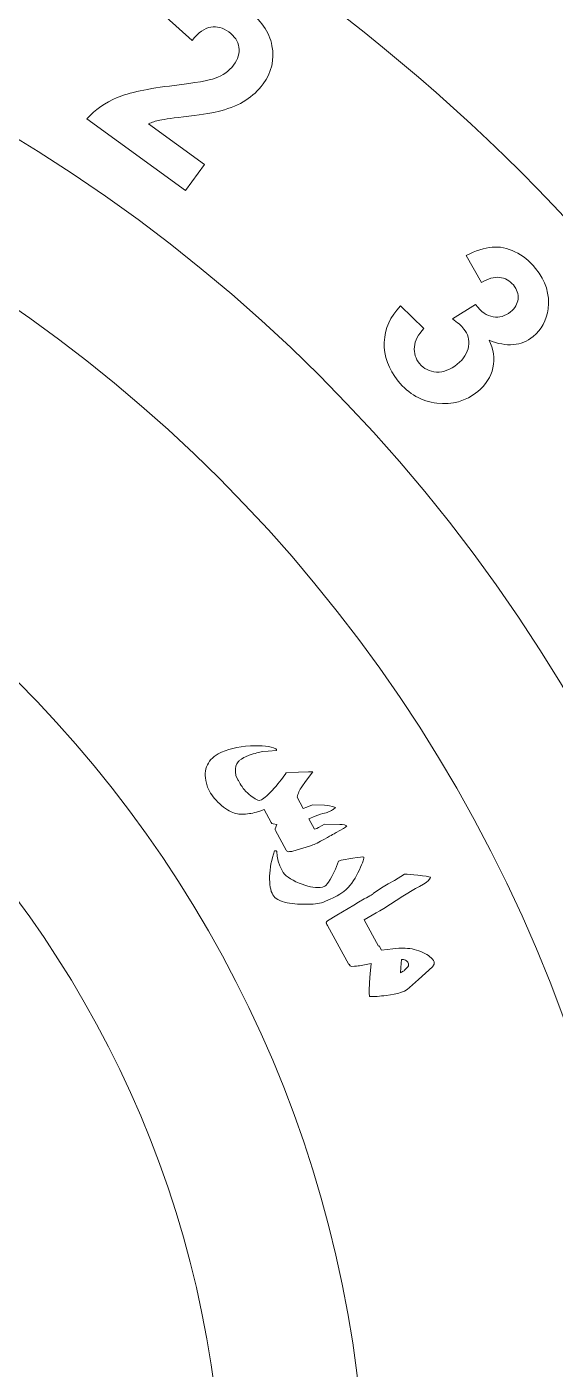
# Model space of a CAD drawing. Header units: millimetres. Extents: x -2159 to -1639, y -1602 to -453.
# Drawn here: x -1700.9 to -1675.9, y -877.4 to -814.1 of the extents above; entities that cross this region are included whole.
import ezdxf

# ---------------------------------------------------------------- set-up
doc = ezdxf.new("R2010")
doc.units = ezdxf.units.MM
doc.header["$MEASUREMENT"] = 0
doc.layers.add('Layer 1', color=7, linetype='Continuous')

msp = doc.modelspace()

# ---------------------------------------------------------------- linework, layer by layer
at = {"layer": 'Layer 1', "color": 250, "lineweight": 9}
for points, knots in [([(-1707.3702, -801.3175), (-1661.2961, -819.9329), (-1639.0364, -872.3735), (-1657.6515, -918.4475), (-1657.6515, -918.4475), (-1676.2666, -964.5215), (-1728.7073, -986.7814), (-1774.7816, -968.1663), (-1774.7816, -968.1663), (-1820.8557, -949.551), (-1843.1153, -897.1104), (-1824.5002, -851.0364), (-1824.5002, -851.0364), (-1805.8851, -804.9622), (-1753.4443, -782.7024), (-1707.3702, -801.3175)], [0, 0, 0, 0, 0.2, 0.2, 0.2, 0.2, 0.4, 0.4, 0.4, 0.4, 0.6, 0.6, 0.6, 0.6, 1, 1, 1, 1]), ([(-1712.4259, -813.8312), (-1673.2631, -829.6542), (-1654.3422, -874.2287), (-1670.1651, -913.3917), (-1670.1651, -913.3917), (-1685.988, -952.5545), (-1730.5627, -971.4753), (-1769.7257, -955.6525), (-1769.7257, -955.6525), (-1808.8886, -939.8299), (-1827.8095, -895.255), (-1811.9866, -856.0922), (-1811.9866, -856.0922), (-1796.1638, -816.9294), (-1751.5891, -798.0085), (-1712.4259, -813.8312)], [0, 0, 0, 0, 0.2, 0.2, 0.2, 0.2, 0.4, 0.4, 0.4, 0.4, 0.6, 0.6, 0.6, 0.6, 1, 1, 1, 1]), ([(-1692.479, -820.6274), (-1692.479, -820.6274), (-1693.3728, -821.8539), (-1693.3728, -821.8539), (-1693.3728, -821.8539), (-1693.3728, -821.8539), (-1698.0179, -818.4687), (-1698.0179, -818.4687), (-1698.0179, -818.4687), (-1697.6279, -818.0384), (-1697.1551, -817.7077), (-1696.6004, -817.4738), (-1696.6004, -817.4738), (-1696.0454, -817.2399), (-1695.1446, -817.0485), (-1693.901, -816.8977), (-1693.901, -816.8977), (-1692.898, -816.7758), (-1692.2571, -816.6639), (-1691.9775, -816.5645), (-1691.9775, -816.5645), (-1691.5963, -816.4234), (-1691.3075, -816.2199), (-1691.1116, -815.951), (-1691.1116, -815.951), (-1690.8957, -815.6549), (-1690.8092, -815.3705), (-1690.8525, -815.0948), (-1690.8525, -815.0948), (-1690.8939, -814.8206), (-1691.0556, -814.5823), (-1691.3339, -814.3792), (-1691.3339, -814.3792), (-1691.6109, -814.1776), (-1691.8907, -814.1017), (-1692.1768, -814.1497), (-1692.1768, -814.1497), (-1692.4603, -814.1969), (-1692.7553, -814.4057), (-1693.0637, -814.7747), (-1693.0637, -814.7747), (-1693.0637, -814.7747), (-1694.2906, -813.6787), (-1694.2906, -813.6787), (-1694.2906, -813.6787), (-1693.6792, -813.0055), (-1693.0506, -812.6602), (-1692.4031, -812.6442), (-1692.4031, -812.6442), (-1691.7568, -812.6297), (-1691.1224, -812.848), (-1690.4996, -813.3018), (-1690.4996, -813.3018), (-1689.8171, -813.7992), (-1689.4159, -814.3748), (-1689.2933, -815.0285), (-1689.2933, -815.0285), (-1689.1726, -815.681), (-1689.3121, -816.2816), (-1689.712, -816.8304), (-1689.712, -816.8304), (-1689.9396, -817.1426), (-1690.2117, -817.3978), (-1690.5292, -817.6002), (-1690.5292, -817.6002), (-1690.8456, -817.8009), (-1691.2372, -817.9664), (-1691.7054, -818.0984), (-1691.7054, -818.0984), (-1692.0149, -818.1883), (-1692.5209, -818.2705), (-1693.2198, -818.3503), (-1693.2198, -818.3503), (-1693.9202, -818.4289), (-1694.371, -818.4895), (-1694.5747, -818.5358), (-1694.5747, -818.5358), (-1694.779, -818.5792), (-1694.9594, -818.6375), (-1695.1155, -818.7061), (-1695.1155, -818.7061), (-1695.1155, -818.7061), (-1692.479, -820.6274), (-1692.479, -820.6274)], [0, 0, 0, 0, 0.0454545, 0.0454545, 0.0454545, 0.0454545, 0.0909091, 0.0909091, 0.0909091, 0.0909091, 0.1363636, 0.1363636, 0.1363636, 0.1363636, 0.1818182, 0.1818182, 0.1818182, 0.1818182, 0.2272727, 0.2272727, 0.2272727, 0.2272727, 0.2727273, 0.2727273, 0.2727273, 0.2727273, 0.3181818, 0.3181818, 0.3181818, 0.3181818, 0.3636364, 0.3636364, 0.3636364, 0.3636364, 0.4090909, 0.4090909, 0.4090909, 0.4090909, 0.4545455, 0.4545455, 0.4545455, 0.4545455, 0.5, 0.5, 0.5, 0.5, 0.5454545, 0.5454545, 0.5454545, 0.5454545, 0.5909091, 0.5909091, 0.5909091, 0.5909091, 0.6363636, 0.6363636, 0.6363636, 0.6363636, 0.6818182, 0.6818182, 0.6818182, 0.6818182, 0.7272727, 0.7272727, 0.7272727, 0.7272727, 0.7727273, 0.7727273, 0.7727273, 0.7727273, 0.8181818, 0.8181818, 0.8181818, 0.8181818, 0.8636364, 0.8636364, 0.8636364, 0.8636364, 0.9090909, 0.9090909, 0.9090909, 0.9090909, 1, 1, 1, 1]), ([(-1741.0758, -815.0107), (-1702.5641, -815.0107), (-1671.3443, -846.2304), (-1671.3443, -884.742), (-1671.3443, -884.742), (-1671.3443, -923.2538), (-1702.5641, -954.4732), (-1741.0758, -954.4732), (-1741.0758, -954.4732), (-1779.5876, -954.4732), (-1810.8074, -923.2538), (-1810.8074, -884.742), (-1810.8074, -884.742), (-1810.8074, -846.2304), (-1779.5876, -815.0107), (-1741.0758, -815.0107)], [0, 0, 0, 0, 0.2, 0.2, 0.2, 0.2, 0.4, 0.4, 0.4, 0.4, 0.6, 0.6, 0.6, 0.6, 1, 1, 1, 1]), ([(-1683.2332, -827.2964), (-1683.2332, -827.2964), (-1682.1316, -828.3594), (-1682.1316, -828.3594), (-1682.1316, -828.3594), (-1682.4031, -828.6415), (-1682.5521, -828.9291), (-1682.5784, -829.223), (-1682.5784, -829.223), (-1682.6048, -829.5166), (-1682.5237, -829.7796), (-1682.3352, -830.0116), (-1682.3352, -830.0116), (-1682.1321, -830.2614), (-1681.8657, -830.3933), (-1681.5357, -830.4099), (-1681.5357, -830.4099), (-1681.2069, -830.4251), (-1680.88, -830.3017), (-1680.5549, -830.0377), (-1680.5549, -830.0377), (-1680.2489, -829.7892), (-1680.0709, -829.5097), (-1680.0252, -829.2002), (-1680.0252, -829.2002), (-1679.9798, -828.8909), (-1680.0517, -828.6182), (-1680.2439, -828.3816), (-1680.2439, -828.3816), (-1680.3699, -828.2263), (-1680.5511, -828.0668), (-1680.787, -827.9002), (-1680.787, -827.9002), (-1680.787, -827.9002), (-1679.6903, -827.2326), (-1679.6903, -827.2326), (-1679.6903, -827.2326), (-1679.4326, -827.568), (-1679.1572, -827.7589), (-1678.8645, -827.8083), (-1678.8645, -827.8083), (-1678.5732, -827.8587), (-1678.3011, -827.7799), (-1678.0483, -827.5745), (-1678.0483, -827.5745), (-1677.834, -827.4004), (-1677.7155, -827.1988), (-1677.6901, -826.9673), (-1677.6901, -826.9673), (-1677.6664, -826.7368), (-1677.7397, -826.5167), (-1677.9114, -826.3053), (-1677.9114, -826.3053), (-1678.0807, -826.0968), (-1678.2973, -825.9783), (-1678.561, -825.9496), (-1678.561, -825.9496), (-1678.8259, -825.9196), (-1679.1094, -826.0025), (-1679.4138, -826.1957), (-1679.4138, -826.1957), (-1679.4138, -826.1957), (-1680.1309, -824.9233), (-1680.1309, -824.9233), (-1680.1309, -824.9233), (-1679.68, -824.6872), (-1679.2761, -824.5528), (-1678.9154, -824.5225), (-1678.9154, -824.5225), (-1678.5577, -824.4919), (-1678.1969, -824.5645), (-1677.8357, -824.7373), (-1677.8357, -824.7373), (-1677.476, -824.9112), (-1677.1525, -825.1735), (-1676.8692, -825.5225), (-1676.8692, -825.5225), (-1676.3839, -826.1196), (-1676.1856, -826.7534), (-1676.2755, -827.4251), (-1676.2755, -827.4251), (-1676.3475, -827.9768), (-1676.5811, -828.4143), (-1676.9756, -828.7349), (-1676.9756, -828.7349), (-1677.5345, -829.1887), (-1678.2298, -829.2482), (-1679.0582, -828.9078), (-1679.0582, -828.9078), (-1678.8412, -829.3351), (-1678.7803, -829.7666), (-1678.8745, -830.2062), (-1678.8745, -830.2062), (-1678.97, -830.6446), (-1679.2093, -831.0204), (-1679.5936, -831.3326), (-1679.5936, -831.3326), (-1680.1509, -831.7853), (-1680.7927, -831.968), (-1681.516, -831.8808), (-1681.516, -831.8808), (-1682.2395, -831.7938), (-1682.8466, -831.448), (-1683.3391, -830.8419), (-1683.3391, -830.8419), (-1683.805, -830.2684), (-1684.026, -829.6579), (-1683.9997, -829.0107), (-1683.9997, -829.0107), (-1683.9759, -828.3634), (-1683.7205, -827.7928), (-1683.2332, -827.2964)], [0, 0, 0, 0, 0.0344828, 0.0344828, 0.0344828, 0.0344828, 0.0689655, 0.0689655, 0.0689655, 0.0689655, 0.1034483, 0.1034483, 0.1034483, 0.1034483, 0.137931, 0.137931, 0.137931, 0.137931, 0.1724138, 0.1724138, 0.1724138, 0.1724138, 0.2068966, 0.2068966, 0.2068966, 0.2068966, 0.2413793, 0.2413793, 0.2413793, 0.2413793, 0.2758621, 0.2758621, 0.2758621, 0.2758621, 0.3103448, 0.3103448, 0.3103448, 0.3103448, 0.3448276, 0.3448276, 0.3448276, 0.3448276, 0.3793103, 0.3793103, 0.3793103, 0.3793103, 0.4137931, 0.4137931, 0.4137931, 0.4137931, 0.4482759, 0.4482759, 0.4482759, 0.4482759, 0.4827586, 0.4827586, 0.4827586, 0.4827586, 0.5172414, 0.5172414, 0.5172414, 0.5172414, 0.5517241, 0.5517241, 0.5517241, 0.5517241, 0.5862069, 0.5862069, 0.5862069, 0.5862069, 0.6206897, 0.6206897, 0.6206897, 0.6206897, 0.6551724, 0.6551724, 0.6551724, 0.6551724, 0.6896552, 0.6896552, 0.6896552, 0.6896552, 0.7241379, 0.7241379, 0.7241379, 0.7241379, 0.7586207, 0.7586207, 0.7586207, 0.7586207, 0.7931034, 0.7931034, 0.7931034, 0.7931034, 0.8275862, 0.8275862, 0.8275862, 0.8275862, 0.862069, 0.862069, 0.862069, 0.862069, 0.8965517, 0.8965517, 0.8965517, 0.8965517, 0.9310345, 0.9310345, 0.9310345, 0.9310345, 1, 1, 1, 1]), ([(-1741.0758, -828.5071), (-1710.018, -828.5071), (-1684.8408, -853.6844), (-1684.8408, -884.7422), (-1684.8408, -884.7422), (-1684.8408, -915.7998), (-1710.018, -940.9771), (-1741.0758, -940.9771), (-1741.0758, -940.9771), (-1772.1336, -940.9771), (-1797.3109, -915.7998), (-1797.3109, -884.7422), (-1797.3109, -884.7422), (-1797.3109, -853.6844), (-1772.1336, -828.5071), (-1741.0758, -828.5071)], [0, 0, 0, 0, 0.2, 0.2, 0.2, 0.2, 0.4, 0.4, 0.4, 0.4, 0.6, 0.6, 0.6, 0.6, 1, 1, 1, 1]), ([(-1741.0758, -835.2552), (-1713.745, -835.2552), (-1691.589, -857.4111), (-1691.589, -884.742), (-1691.589, -884.742), (-1691.589, -912.0728), (-1713.745, -934.2287), (-1741.0758, -934.2287), (-1741.0758, -934.2287), (-1768.4068, -934.2287), (-1790.5627, -912.0728), (-1790.5627, -884.742), (-1790.5627, -884.742), (-1790.5627, -857.4111), (-1768.4068, -835.2552), (-1741.0758, -835.2552)], [0, 0, 0, 0, 0.2, 0.2, 0.2, 0.2, 0.4, 0.4, 0.4, 0.4, 0.6, 0.6, 0.6, 0.6, 1, 1, 1, 1]), ([(-1686.6779, -852.3477), (-1686.6779, -852.3477), (-1686.8466, -852.44), (-1686.8466, -852.44), (-1686.8466, -852.44), (-1686.8466, -852.44), (-1687.0071, -852.5279), (-1687.0071, -852.5279), (-1687.0071, -852.5279), (-1687.2319, -852.651), (-1687.4052, -852.7285), (-1687.5234, -852.7602), (-1687.5234, -852.7602), (-1687.5234, -852.7602), (-1688.3054, -852.99), (-1688.3054, -852.99), (-1688.3054, -852.99), (-1688.3851, -853.0127), (-1688.4509, -853.0228), (-1688.5062, -853.0201), (-1688.5062, -853.0201), (-1688.5596, -853.018), (-1688.5988, -852.9941), (-1688.623, -852.95), (-1688.623, -852.95), (-1688.623, -852.95), (-1689.129, -852.0254), (-1689.129, -852.0254), (-1689.129, -852.0254), (-1689.1423, -852.0014), (-1689.1466, -851.9742), (-1689.1438, -851.9414), (-1689.1438, -851.9414), (-1689.1438, -851.9414), (-1689.0704, -851.7325), (-1689.0704, -851.7325), (-1689.0704, -851.7325), (-1689.0704, -851.7325), (-1689.2336, -851.7105), (-1689.2336, -851.7105), (-1689.2336, -851.7105), (-1689.2789, -851.704), (-1689.3124, -851.6841), (-1689.335, -851.6494), (-1689.335, -851.6494), (-1689.335, -851.6494), (-1689.6697, -851.0381), (-1689.6697, -851.0381), (-1689.6697, -851.0381), (-1689.6697, -851.0381), (-1689.8738, -851.1132), (-1689.8738, -851.1132), (-1689.8738, -851.1132), (-1689.8738, -851.1132), (-1690.0266, -851.1517), (-1690.0266, -851.1517), (-1690.0266, -851.1517), (-1690.1522, -851.1891), (-1690.2626, -851.2129), (-1690.3599, -851.2228), (-1690.3599, -851.2228), (-1690.613, -851.2623), (-1690.8239, -851.2647), (-1690.9904, -851.2271), (-1690.9904, -851.2271), (-1691.1873, -851.182), (-1691.414, -851.0539), (-1691.6669, -850.8428), (-1691.6669, -850.8428), (-1691.9198, -850.6317), (-1692.1119, -850.4081), (-1692.2423, -850.17), (-1692.2423, -850.17), (-1692.2891, -850.0843), (-1692.3265, -849.9969), (-1692.3529, -849.9106), (-1692.3529, -849.9106), (-1692.4586, -849.5684), (-1692.4683, -849.2711), (-1692.3793, -849.0208), (-1692.3793, -849.0208), (-1692.2903, -848.7703), (-1692.1053, -848.5682), (-1691.8257, -848.4149), (-1691.8257, -848.4149), (-1691.4256, -848.196), (-1690.9212, -848.0693), (-1690.3108, -848.0344), (-1690.3108, -848.0344), (-1689.7603, -848.0041), (-1689.3621, -848.0489), (-1689.1152, -848.1692), (-1689.1152, -848.1692), (-1689.1152, -848.1692), (-1689.0858, -848.2038), (-1689.0858, -848.2038), (-1689.0858, -848.2038), (-1689.0771, -848.2197), (-1689.0757, -848.2381), (-1689.0825, -848.2575), (-1689.0825, -848.2575), (-1689.0825, -848.2575), (-1689.4804, -848.2771), (-1689.4804, -848.2771), (-1689.4804, -848.2771), (-1689.4804, -848.2771), (-1689.7431, -848.2991), (-1689.7431, -848.2991), (-1689.7431, -848.2991), (-1689.8902, -848.3292), (-1690.0976, -848.3854), (-1690.3667, -848.4719), (-1690.3667, -848.4719), (-1690.3667, -848.4719), (-1690.5423, -848.5421), (-1690.5423, -848.5421), (-1690.5423, -848.5421), (-1690.5423, -848.5421), (-1690.6212, -848.5852), (-1690.6212, -848.5852), (-1690.6212, -848.5852), (-1690.6212, -848.5852), (-1690.7368, -848.6537), (-1690.7368, -848.6537), (-1690.7368, -848.6537), (-1690.7368, -848.6537), (-1690.8359, -848.7236), (-1690.8359, -848.7236), (-1690.8359, -848.7236), (-1690.8649, -848.75), (-1690.9033, -848.8039), (-1690.9515, -848.8841), (-1690.9515, -848.8841), (-1691.0241, -849.0057), (-1691.0379, -849.1837), (-1690.9929, -849.4217), (-1690.9929, -849.4217), (-1690.9929, -849.4217), (-1690.9019, -849.6258), (-1690.9019, -849.6258), (-1690.9019, -849.6258), (-1690.9019, -849.6258), (-1690.8785, -849.6687), (-1690.8785, -849.6687), (-1690.8785, -849.6687), (-1690.8785, -849.6687), (-1690.7965, -849.8184), (-1690.7965, -849.8184), (-1690.7965, -849.8184), (-1690.7965, -849.8184), (-1690.7496, -849.904), (-1690.7496, -849.904), (-1690.7496, -849.904), (-1690.7496, -849.904), (-1690.7014, -849.9542), (-1690.7014, -849.9542), (-1690.7014, -849.9542), (-1690.7014, -849.9542), (-1690.6498, -850.0389), (-1690.6498, -850.0389), (-1690.6498, -850.0389), (-1690.6498, -850.0389), (-1690.5872, -850.1056), (-1690.5872, -850.1056), (-1690.5872, -850.1056), (-1690.5872, -850.1056), (-1690.5358, -850.1644), (-1690.5358, -850.1644), (-1690.5358, -850.1644), (-1690.5358, -850.1644), (-1690.4374, -850.2584), (-1690.4374, -850.2584), (-1690.4374, -850.2584), (-1690.2434, -850.4443), (-1690.0623, -850.5625), (-1689.8925, -850.6122), (-1689.8925, -850.6122), (-1689.8925, -850.6122), (-1689.7899, -850.5769), (-1689.7899, -850.5769), (-1689.7899, -850.5769), (-1689.6508, -850.5005), (-1689.4528, -850.3192), (-1689.1953, -850.0339), (-1689.1953, -850.0339), (-1688.9376, -849.7484), (-1688.7478, -849.5072), (-1688.629, -849.3082), (-1688.629, -849.3082), (-1688.629, -849.3082), (-1688.0506, -849.2784), (-1688.0506, -849.2784), (-1688.0506, -849.2784), (-1688.0506, -849.2784), (-1687.575, -849.2513), (-1687.575, -849.2513), (-1687.575, -849.2513), (-1687.575, -849.2513), (-1687.3709, -849.2525), (-1687.3709, -849.2525), (-1687.3709, -849.2525), (-1687.3709, -849.2525), (-1687.7127, -849.7144), (-1687.7127, -849.7144), (-1687.7127, -849.7144), (-1687.7127, -849.7144), (-1687.8859, -849.957), (-1687.8859, -849.957), (-1687.8859, -849.957), (-1687.9903, -850.1063), (-1688.0654, -850.271), (-1688.1119, -850.4531), (-1688.1119, -850.4531), (-1688.1119, -850.4531), (-1687.8225, -850.9813), (-1687.8225, -850.9813), (-1687.8225, -850.9813), (-1687.8225, -850.9813), (-1687.6568, -850.922), (-1687.6568, -850.922), (-1687.6568, -850.922), (-1687.6568, -850.922), (-1687.3835, -850.8175), (-1687.3835, -850.8175), (-1687.3835, -850.8175), (-1687.3835, -850.8175), (-1686.815, -850.8332), (-1686.815, -850.8332), (-1686.815, -850.8332), (-1686.6656, -850.8297), (-1686.4951, -850.8651), (-1686.3045, -850.9398), (-1686.3045, -850.9398), (-1686.3045, -850.9398), (-1686.4108, -851.0346), (-1686.4108, -851.0346), (-1686.4108, -851.0346), (-1686.4604, -851.0618), (-1686.5086, -851.0879), (-1686.5554, -851.1137), (-1686.5554, -851.1137), (-1686.6013, -851.1282), (-1686.6491, -851.1459), (-1686.6987, -851.1662), (-1686.6987, -851.1662), (-1686.7486, -851.1865), (-1686.8498, -851.2176), (-1687.0013, -851.2552), (-1687.0013, -851.2552), (-1687.0013, -851.2552), (-1687.2586, -851.3509), (-1687.2586, -851.3509), (-1687.2586, -851.3509), (-1687.2586, -851.3509), (-1687.5544, -851.4712), (-1687.5544, -851.4712), (-1687.5544, -851.4712), (-1687.5544, -851.4712), (-1687.2841, -851.9649), (-1687.2841, -851.9649), (-1687.2841, -851.9649), (-1687.2841, -851.9649), (-1687.1799, -851.9235), (-1687.1799, -851.9235), (-1687.1799, -851.9235), (-1687.1799, -851.9235), (-1687.0955, -851.8772), (-1687.0955, -851.8772), (-1687.0955, -851.8772), (-1687.0955, -851.8772), (-1686.9324, -851.7879), (-1686.9324, -851.7879), (-1686.9324, -851.7879), (-1686.9324, -851.7879), (-1686.812, -851.7221), (-1686.812, -851.7221), (-1686.812, -851.7221), (-1686.812, -851.7221), (-1686.1015, -851.733), (-1686.1015, -851.733), (-1686.1015, -851.733), (-1685.9209, -851.7455), (-1685.808, -851.7704), (-1685.7621, -851.8098), (-1685.7621, -851.8098), (-1685.7621, -851.8098), (-1685.8228, -851.8674), (-1685.8228, -851.8674), (-1685.8228, -851.8674), (-1685.8228, -851.8674), (-1685.9165, -851.931), (-1685.9165, -851.931), (-1685.9165, -851.931), (-1685.9165, -851.931), (-1686.2659, -852.1221), (-1686.2659, -852.1221), (-1686.2659, -852.1221), (-1686.2659, -852.1221), (-1686.3569, -852.1719), (-1686.3569, -852.1719), (-1686.3569, -852.1719), (-1686.3569, -852.1719), (-1686.4371, -852.2158), (-1686.4371, -852.2158), (-1686.4371, -852.2158), (-1686.4371, -852.2158), (-1686.5094, -852.2554), (-1686.5094, -852.2554), (-1686.5094, -852.2554), (-1686.5094, -852.2554), (-1686.5736, -852.2906), (-1686.5736, -852.2906), (-1686.5736, -852.2906), (-1686.5736, -852.2906), (-1686.6298, -852.3214), (-1686.6298, -852.3214), (-1686.6298, -852.3214), (-1686.6298, -852.3214), (-1686.6779, -852.3477), (-1686.6779, -852.3477)], [0, 0, 0, 0, 0.0123457, 0.0123457, 0.0123457, 0.0123457, 0.0246914, 0.0246914, 0.0246914, 0.0246914, 0.037037, 0.037037, 0.037037, 0.037037, 0.0493827, 0.0493827, 0.0493827, 0.0493827, 0.0617284, 0.0617284, 0.0617284, 0.0617284, 0.0740741, 0.0740741, 0.0740741, 0.0740741, 0.0864198, 0.0864198, 0.0864198, 0.0864198, 0.0987654, 0.0987654, 0.0987654, 0.0987654, 0.1111111, 0.1111111, 0.1111111, 0.1111111, 0.1234568, 0.1234568, 0.1234568, 0.1234568, 0.1358025, 0.1358025, 0.1358025, 0.1358025, 0.1481481, 0.1481481, 0.1481481, 0.1481481, 0.1604938, 0.1604938, 0.1604938, 0.1604938, 0.1728395, 0.1728395, 0.1728395, 0.1728395, 0.1851852, 0.1851852, 0.1851852, 0.1851852, 0.1975309, 0.1975309, 0.1975309, 0.1975309, 0.2098765, 0.2098765, 0.2098765, 0.2098765, 0.2222222, 0.2222222, 0.2222222, 0.2222222, 0.2345679, 0.2345679, 0.2345679, 0.2345679, 0.2469136, 0.2469136, 0.2469136, 0.2469136, 0.2592593, 0.2592593, 0.2592593, 0.2592593, 0.2716049, 0.2716049, 0.2716049, 0.2716049, 0.2839506, 0.2839506, 0.2839506, 0.2839506, 0.2962963, 0.2962963, 0.2962963, 0.2962963, 0.308642, 0.308642, 0.308642, 0.308642, 0.3209877, 0.3209877, 0.3209877, 0.3209877, 0.3333333, 0.3333333, 0.3333333, 0.3333333, 0.345679, 0.345679, 0.345679, 0.345679, 0.3580247, 0.3580247, 0.3580247, 0.3580247, 0.3703704, 0.3703704, 0.3703704, 0.3703704, 0.382716, 0.382716, 0.382716, 0.382716, 0.3950617, 0.3950617, 0.3950617, 0.3950617, 0.4074074, 0.4074074, 0.4074074, 0.4074074, 0.4197531, 0.4197531, 0.4197531, 0.4197531, 0.4320988, 0.4320988, 0.4320988, 0.4320988, 0.4444444, 0.4444444, 0.4444444, 0.4444444, 0.4567901, 0.4567901, 0.4567901, 0.4567901, 0.4691358, 0.4691358, 0.4691358, 0.4691358, 0.4814815, 0.4814815, 0.4814815, 0.4814815, 0.4938272, 0.4938272, 0.4938272, 0.4938272, 0.5061728, 0.5061728, 0.5061728, 0.5061728, 0.5185185, 0.5185185, 0.5185185, 0.5185185, 0.5308642, 0.5308642, 0.5308642, 0.5308642, 0.5432099, 0.5432099, 0.5432099, 0.5432099, 0.5555556, 0.5555556, 0.5555556, 0.5555556, 0.5679012, 0.5679012, 0.5679012, 0.5679012, 0.5802469, 0.5802469, 0.5802469, 0.5802469, 0.5925926, 0.5925926, 0.5925926, 0.5925926, 0.6049383, 0.6049383, 0.6049383, 0.6049383, 0.617284, 0.617284, 0.617284, 0.617284, 0.6296296, 0.6296296, 0.6296296, 0.6296296, 0.6419753, 0.6419753, 0.6419753, 0.6419753, 0.654321, 0.654321, 0.654321, 0.654321, 0.6666667, 0.6666667, 0.6666667, 0.6666667, 0.6790123, 0.6790123, 0.6790123, 0.6790123, 0.691358, 0.691358, 0.691358, 0.691358, 0.7037037, 0.7037037, 0.7037037, 0.7037037, 0.7160494, 0.7160494, 0.7160494, 0.7160494, 0.7283951, 0.7283951, 0.7283951, 0.7283951, 0.7407407, 0.7407407, 0.7407407, 0.7407407, 0.7530864, 0.7530864, 0.7530864, 0.7530864, 0.7654321, 0.7654321, 0.7654321, 0.7654321, 0.7777778, 0.7777778, 0.7777778, 0.7777778, 0.7901235, 0.7901235, 0.7901235, 0.7901235, 0.8024691, 0.8024691, 0.8024691, 0.8024691, 0.8148148, 0.8148148, 0.8148148, 0.8148148, 0.8271605, 0.8271605, 0.8271605, 0.8271605, 0.8395062, 0.8395062, 0.8395062, 0.8395062, 0.8518519, 0.8518519, 0.8518519, 0.8518519, 0.8641975, 0.8641975, 0.8641975, 0.8641975, 0.8765432, 0.8765432, 0.8765432, 0.8765432, 0.8888889, 0.8888889, 0.8888889, 0.8888889, 0.9012346, 0.9012346, 0.9012346, 0.9012346, 0.9135802, 0.9135802, 0.9135802, 0.9135802, 0.9259259, 0.9259259, 0.9259259, 0.9259259, 0.9382716, 0.9382716, 0.9382716, 0.9382716, 0.9506173, 0.9506173, 0.9506173, 0.9506173, 0.962963, 0.962963, 0.962963, 0.962963, 0.9753086, 0.9753086, 0.9753086, 0.9753086, 1, 1, 1, 1]), ([(-1686.4345, -855.2161), (-1686.4345, -855.2161), (-1686.5131, -855.2503), (-1686.5131, -855.2503), (-1686.5131, -855.2503), (-1686.5131, -855.2503), (-1686.7725, -855.361), (-1686.7725, -855.361), (-1686.7725, -855.361), (-1687.0104, -855.4601), (-1687.2716, -855.5039), (-1687.5576, -855.4901), (-1687.5576, -855.4901), (-1687.9315, -855.5121), (-1688.2715, -855.4914), (-1688.5777, -855.4277), (-1688.5777, -855.4277), (-1688.9319, -855.3556), (-1689.1571, -855.2336), (-1689.253, -855.0583), (-1689.253, -855.0583), (-1689.3627, -854.8576), (-1689.4141, -854.5639), (-1689.4045, -854.1778), (-1689.4045, -854.1778), (-1689.3964, -853.7925), (-1689.3184, -853.3951), (-1689.1704, -852.9854), (-1689.1704, -852.9854), (-1689.1704, -852.9854), (-1689.13, -852.9737), (-1689.13, -852.9737), (-1689.13, -852.9737), (-1689.0984, -852.9773), (-1689.0755, -852.9873), (-1689.0611, -853.0073), (-1689.0611, -853.0073), (-1689.0611, -853.0073), (-1689.047, -853.2395), (-1689.047, -853.2395), (-1689.047, -853.2395), (-1689.047, -853.2395), (-1689.0051, -853.4653), (-1689.0051, -853.4653), (-1689.0051, -853.4653), (-1689.0051, -853.4653), (-1688.9268, -853.6815), (-1688.9268, -853.6815), (-1688.9268, -853.6815), (-1688.9268, -853.6815), (-1688.8165, -853.9115), (-1688.8165, -853.9115), (-1688.8165, -853.9115), (-1688.6933, -854.1364), (-1688.4252, -854.3338), (-1688.0162, -854.5029), (-1688.0162, -854.5029), (-1687.6357, -854.6581), (-1687.3068, -854.7283), (-1687.0274, -854.7111), (-1687.0274, -854.7111), (-1687.0274, -854.7111), (-1686.9129, -854.6884), (-1686.9129, -854.6884), (-1686.9129, -854.6884), (-1686.9129, -854.6884), (-1686.8048, -854.6448), (-1686.8048, -854.6448), (-1686.8048, -854.6448), (-1686.7631, -854.6221), (-1686.7419, -854.6069), (-1686.7395, -854.5986), (-1686.7395, -854.5986), (-1686.6765, -854.5452), (-1686.5868, -854.4072), (-1686.4668, -854.185), (-1686.4668, -854.185), (-1686.4668, -854.185), (-1686.3033, -853.8451), (-1686.3033, -853.8451), (-1686.3033, -853.8451), (-1686.3033, -853.8451), (-1686.1523, -853.4634), (-1686.1523, -853.4634), (-1686.1523, -853.4634), (-1686.1523, -853.4634), (-1686.024, -853.4279), (-1686.024, -853.4279), (-1686.024, -853.4279), (-1686.024, -853.4279), (-1685.848, -853.3872), (-1685.848, -853.3872), (-1685.848, -853.3872), (-1685.848, -853.3872), (-1685.6637, -853.3523), (-1685.6637, -853.3523), (-1685.6637, -853.3523), (-1685.6637, -853.3523), (-1685.4807, -853.3338), (-1685.4807, -853.3338), (-1685.4807, -853.3338), (-1685.1801, -853.2824), (-1685.0068, -853.2622), (-1684.9607, -853.2736), (-1684.9607, -853.2736), (-1684.9599, -853.3862), (-1685.0531, -853.6355), (-1685.238, -854.0218), (-1685.238, -854.0218), (-1685.3999, -854.3644), (-1685.6205, -854.6572), (-1685.9016, -854.8998), (-1685.9016, -854.8998), (-1685.9016, -854.8998), (-1686.0882, -855.023), (-1686.0882, -855.023), (-1686.0882, -855.023), (-1686.0882, -855.023), (-1686.2271, -855.1024), (-1686.2271, -855.1024), (-1686.2271, -855.1024), (-1686.2271, -855.1024), (-1686.3488, -855.1692), (-1686.3488, -855.1692), (-1686.3488, -855.1692), (-1686.3488, -855.1692), (-1686.4345, -855.2161), (-1686.4345, -855.2161)], [0, 0, 0, 0, 0.030303, 0.030303, 0.030303, 0.030303, 0.0606061, 0.0606061, 0.0606061, 0.0606061, 0.0909091, 0.0909091, 0.0909091, 0.0909091, 0.1212121, 0.1212121, 0.1212121, 0.1212121, 0.1515152, 0.1515152, 0.1515152, 0.1515152, 0.1818182, 0.1818182, 0.1818182, 0.1818182, 0.2121212, 0.2121212, 0.2121212, 0.2121212, 0.2424242, 0.2424242, 0.2424242, 0.2424242, 0.2727273, 0.2727273, 0.2727273, 0.2727273, 0.3030303, 0.3030303, 0.3030303, 0.3030303, 0.3333333, 0.3333333, 0.3333333, 0.3333333, 0.3636364, 0.3636364, 0.3636364, 0.3636364, 0.3939394, 0.3939394, 0.3939394, 0.3939394, 0.4242424, 0.4242424, 0.4242424, 0.4242424, 0.4545455, 0.4545455, 0.4545455, 0.4545455, 0.4848485, 0.4848485, 0.4848485, 0.4848485, 0.5151515, 0.5151515, 0.5151515, 0.5151515, 0.5454545, 0.5454545, 0.5454545, 0.5454545, 0.5757576, 0.5757576, 0.5757576, 0.5757576, 0.6060606, 0.6060606, 0.6060606, 0.6060606, 0.6363636, 0.6363636, 0.6363636, 0.6363636, 0.6666667, 0.6666667, 0.6666667, 0.6666667, 0.6969697, 0.6969697, 0.6969697, 0.6969697, 0.7272727, 0.7272727, 0.7272727, 0.7272727, 0.7575758, 0.7575758, 0.7575758, 0.7575758, 0.7878788, 0.7878788, 0.7878788, 0.7878788, 0.8181818, 0.8181818, 0.8181818, 0.8181818, 0.8484848, 0.8484848, 0.8484848, 0.8484848, 0.8787879, 0.8787879, 0.8787879, 0.8787879, 0.9090909, 0.9090909, 0.9090909, 0.9090909, 0.9393939, 0.9393939, 0.9393939, 0.9393939, 1, 1, 1, 1]), ([(-1683.0384, -859.5895), (-1683.0384, -859.5895), (-1683.2302, -859.6649), (-1683.2302, -859.6649), (-1683.2302, -859.6649), (-1683.3287, -859.698), (-1683.4295, -859.7203), (-1683.5348, -859.7344), (-1683.5348, -859.7344), (-1683.5348, -859.7344), (-1683.709, -859.7686), (-1683.709, -859.7686), (-1683.709, -859.7686), (-1683.709, -859.7686), (-1683.9039, -859.7938), (-1683.9039, -859.7938), (-1683.9039, -859.7938), (-1684.2094, -859.8392), (-1684.4708, -859.8572), (-1684.6883, -859.851), (-1684.6883, -859.851), (-1684.6883, -859.851), (-1684.7085, -859.6743), (-1684.7085, -859.6743), (-1684.7085, -859.6743), (-1684.7085, -859.6743), (-1684.7073, -859.5555), (-1684.7073, -859.5555), (-1684.7073, -859.5555), (-1684.7073, -859.5555), (-1684.6883, -859.2249), (-1684.6883, -859.2249), (-1684.6883, -859.2249), (-1684.6883, -859.2249), (-1684.6815, -858.9517), (-1684.6815, -858.9517), (-1684.6815, -858.9517), (-1684.6815, -858.9517), (-1684.6633, -858.7783), (-1684.6633, -858.7783), (-1684.6633, -858.7783), (-1684.6633, -858.7783), (-1684.6212, -858.2962), (-1684.6212, -858.2962), (-1684.6212, -858.2962), (-1684.6212, -858.2962), (-1685.1664, -858.3963), (-1685.1664, -858.3963), (-1685.1664, -858.3963), (-1685.2327, -858.4119), (-1685.3539, -858.4224), (-1685.5305, -858.4271), (-1685.5305, -858.4271), (-1685.5626, -858.4253), (-1685.5882, -858.417), (-1685.6064, -858.4026), (-1685.6064, -858.4026), (-1685.6064, -858.4026), (-1685.6489, -858.3249), (-1685.6489, -858.3249), (-1685.6489, -858.3249), (-1685.6489, -858.3249), (-1685.6526, -858.3182), (-1685.6526, -858.3182), (-1685.6526, -858.3182), (-1685.6526, -858.3182), (-1685.6765, -858.3314), (-1685.6765, -858.3314), (-1685.6765, -858.3314), (-1685.6765, -858.3314), (-1686.6773, -856.5036), (-1686.6773, -856.5036), (-1686.6773, -856.5036), (-1686.7117, -856.4407), (-1686.7311, -856.3958), (-1686.7363, -856.3673), (-1686.7363, -856.3673), (-1686.7407, -856.3401), (-1686.7227, -856.3094), (-1686.6803, -856.2758), (-1686.6803, -856.2758), (-1686.6803, -856.2758), (-1686.228, -856.0125), (-1686.228, -856.0125), (-1686.228, -856.0125), (-1686.228, -856.0125), (-1685.4278, -855.5397), (-1685.4278, -855.5397), (-1685.4278, -855.5397), (-1685.4278, -855.5397), (-1685.2069, -855.4031), (-1685.2069, -855.4031), (-1685.2069, -855.4031), (-1685.2069, -855.4031), (-1684.941, -855.247), (-1684.941, -855.247), (-1684.941, -855.247), (-1684.941, -855.247), (-1684.8876, -855.2177), (-1684.8876, -855.2177), (-1684.8876, -855.2177), (-1684.8876, -855.2177), (-1684.8394, -855.1914), (-1684.8394, -855.1914), (-1684.8394, -855.1914), (-1684.8394, -855.1914), (-1684.6747, -855.1013), (-1684.6747, -855.1013), (-1684.6747, -855.1013), (-1684.5946, -855.0573), (-1684.5426, -855.022), (-1684.5197, -854.9937), (-1684.5197, -854.9937), (-1684.5197, -854.9937), (-1684.1276, -854.7251), (-1684.1276, -854.7251), (-1684.1276, -854.7251), (-1684.1276, -854.7251), (-1683.8219, -854.5405), (-1683.8219, -854.5405), (-1683.8219, -854.5405), (-1683.8219, -854.5405), (-1683.5234, -854.3771), (-1683.5234, -854.3771), (-1683.5234, -854.3771), (-1683.5234, -854.3771), (-1683.047, -854.0849), (-1683.047, -854.0849), (-1683.047, -854.0849), (-1682.8989, -854.0856), (-1682.6867, -854.1015), (-1682.4104, -854.1329), (-1682.4104, -854.1329), (-1682.0938, -854.1648), (-1681.8947, -854.1948), (-1681.8124, -854.2212), (-1681.8124, -854.2212), (-1681.8124, -854.2212), (-1681.8355, -854.2616), (-1681.8355, -854.2616), (-1681.8355, -854.2616), (-1681.8355, -854.2616), (-1681.9108, -854.3846), (-1681.9108, -854.3846), (-1681.9108, -854.3846), (-1681.9108, -854.3846), (-1682.0169, -854.4705), (-1682.0169, -854.4705), (-1682.0169, -854.4705), (-1682.0169, -854.4705), (-1682.1448, -854.551), (-1682.1448, -854.551), (-1682.1448, -854.551), (-1682.1448, -854.551), (-1682.3417, -854.6587), (-1682.3417, -854.6587), (-1682.3417, -854.6587), (-1682.3417, -854.6587), (-1682.5329, -854.7634), (-1682.5329, -854.7634), (-1682.5329, -854.7634), (-1682.5329, -854.7634), (-1683.1219, -855.1171), (-1683.1219, -855.1171), (-1683.1219, -855.1171), (-1683.1219, -855.1171), (-1684.0176, -855.7015), (-1684.0176, -855.7015), (-1684.0176, -855.7015), (-1684.0176, -855.7015), (-1684.2062, -855.8046), (-1684.2062, -855.8046), (-1684.2062, -855.8046), (-1684.2062, -855.8046), (-1684.3734, -855.8963), (-1684.3734, -855.8963), (-1684.3734, -855.8963), (-1684.3734, -855.8963), (-1684.9437, -856.2398), (-1684.9437, -856.2398), (-1684.9437, -856.2398), (-1684.9437, -856.2398), (-1684.2689, -857.4721), (-1684.2689, -857.4721), (-1684.2689, -857.4721), (-1684.2689, -857.4721), (-1684.245, -857.4588), (-1684.245, -857.4588), (-1684.245, -857.4588), (-1684.245, -857.4588), (-1684.1291, -857.6703), (-1684.1291, -857.6703), (-1684.1291, -857.6703), (-1684.1291, -857.6703), (-1683.5962, -857.5924), (-1683.5962, -857.5924), (-1683.5962, -857.5924), (-1683.4026, -857.5681), (-1683.2096, -857.5615), (-1683.0207, -857.5729), (-1683.0207, -857.5729), (-1682.72, -857.5822), (-1682.4391, -857.6475), (-1682.1758, -857.7695), (-1682.1758, -857.7695), (-1681.9131, -857.8935), (-1681.7365, -858.0384), (-1681.6448, -858.2056), (-1681.6448, -858.2056), (-1681.6448, -858.2056), (-1681.6444, -858.235), (-1681.6444, -858.235), (-1681.6444, -858.235), (-1681.6444, -858.235), (-1681.6448, -858.3169), (-1681.6448, -858.3169), (-1681.6448, -858.3169), (-1681.6448, -858.3169), (-1681.7299, -858.4504), (-1681.7299, -858.4504), (-1681.7299, -858.4504), (-1681.7299, -858.4504), (-1682.3825, -859.053), (-1682.3825, -859.053), (-1682.3825, -859.053), (-1682.3825, -859.053), (-1682.8015, -859.425), (-1682.8015, -859.425), (-1682.8015, -859.425), (-1682.8015, -859.425), (-1682.9244, -859.5184), (-1682.9244, -859.5184), (-1682.9244, -859.5184), (-1682.9244, -859.5184), (-1683.0384, -859.5895), (-1683.0384, -859.5895)], [0, 0, 0, 0, 0.0166667, 0.0166667, 0.0166667, 0.0166667, 0.0333333, 0.0333333, 0.0333333, 0.0333333, 0.05, 0.05, 0.05, 0.05, 0.0666667, 0.0666667, 0.0666667, 0.0666667, 0.0833333, 0.0833333, 0.0833333, 0.0833333, 0.1, 0.1, 0.1, 0.1, 0.1166667, 0.1166667, 0.1166667, 0.1166667, 0.1333333, 0.1333333, 0.1333333, 0.1333333, 0.15, 0.15, 0.15, 0.15, 0.1666667, 0.1666667, 0.1666667, 0.1666667, 0.1833333, 0.1833333, 0.1833333, 0.1833333, 0.2, 0.2, 0.2, 0.2, 0.2166667, 0.2166667, 0.2166667, 0.2166667, 0.2333333, 0.2333333, 0.2333333, 0.2333333, 0.25, 0.25, 0.25, 0.25, 0.2666667, 0.2666667, 0.2666667, 0.2666667, 0.2833333, 0.2833333, 0.2833333, 0.2833333, 0.3, 0.3, 0.3, 0.3, 0.3166667, 0.3166667, 0.3166667, 0.3166667, 0.3333333, 0.3333333, 0.3333333, 0.3333333, 0.35, 0.35, 0.35, 0.35, 0.3666667, 0.3666667, 0.3666667, 0.3666667, 0.3833333, 0.3833333, 0.3833333, 0.3833333, 0.4, 0.4, 0.4, 0.4, 0.4166667, 0.4166667, 0.4166667, 0.4166667, 0.4333333, 0.4333333, 0.4333333, 0.4333333, 0.45, 0.45, 0.45, 0.45, 0.4666667, 0.4666667, 0.4666667, 0.4666667, 0.4833333, 0.4833333, 0.4833333, 0.4833333, 0.5, 0.5, 0.5, 0.5, 0.5166667, 0.5166667, 0.5166667, 0.5166667, 0.5333333, 0.5333333, 0.5333333, 0.5333333, 0.55, 0.55, 0.55, 0.55, 0.5666667, 0.5666667, 0.5666667, 0.5666667, 0.5833333, 0.5833333, 0.5833333, 0.5833333, 0.6, 0.6, 0.6, 0.6, 0.6166667, 0.6166667, 0.6166667, 0.6166667, 0.6333333, 0.6333333, 0.6333333, 0.6333333, 0.65, 0.65, 0.65, 0.65, 0.6666667, 0.6666667, 0.6666667, 0.6666667, 0.6833333, 0.6833333, 0.6833333, 0.6833333, 0.7, 0.7, 0.7, 0.7, 0.7166667, 0.7166667, 0.7166667, 0.7166667, 0.7333333, 0.7333333, 0.7333333, 0.7333333, 0.75, 0.75, 0.75, 0.75, 0.7666667, 0.7666667, 0.7666667, 0.7666667, 0.7833333, 0.7833333, 0.7833333, 0.7833333, 0.8, 0.8, 0.8, 0.8, 0.8166667, 0.8166667, 0.8166667, 0.8166667, 0.8333333, 0.8333333, 0.8333333, 0.8333333, 0.85, 0.85, 0.85, 0.85, 0.8666667, 0.8666667, 0.8666667, 0.8666667, 0.8833333, 0.8833333, 0.8833333, 0.8833333, 0.9, 0.9, 0.9, 0.9, 0.9166667, 0.9166667, 0.9166667, 0.9166667, 0.9333333, 0.9333333, 0.9333333, 0.9333333, 0.95, 0.95, 0.95, 0.95, 0.9666667, 0.9666667, 0.9666667, 0.9666667, 1, 1, 1, 1]), ([(-1683.2308, -858.7331), (-1683.2308, -858.7331), (-1683.18, -858.7052), (-1683.18, -858.7052), (-1683.18, -858.7052), (-1683.18, -858.7052), (-1683.1093, -858.6562), (-1683.1093, -858.6562), (-1683.1093, -858.6562), (-1683.0759, -858.6379), (-1683.0546, -858.6228), (-1683.0469, -858.6116), (-1683.0469, -858.6116), (-1683.0469, -858.6116), (-1682.9863, -858.5473), (-1682.9863, -858.5473), (-1682.9863, -858.5473), (-1682.904, -858.4724), (-1682.8586, -858.406), (-1682.8491, -858.3501), (-1682.8491, -858.3501), (-1682.8448, -858.32), (-1682.8506, -858.2902), (-1682.8682, -858.2582), (-1682.8682, -858.2582), (-1682.8938, -858.2113), (-1682.9356, -858.1732), (-1682.9962, -858.142), (-1682.9962, -858.142), (-1683.0546, -858.1116), (-1683.1165, -858.0967), (-1683.18, -858.0983), (-1683.18, -858.0983), (-1683.18, -858.0983), (-1683.2144, -858.4737), (-1683.2144, -858.4737), (-1683.2144, -858.4737), (-1683.2144, -858.4737), (-1683.2308, -858.7331), (-1683.2308, -858.7331)], [0, 0, 0, 0, 0.0909091, 0.0909091, 0.0909091, 0.0909091, 0.1818182, 0.1818182, 0.1818182, 0.1818182, 0.2727273, 0.2727273, 0.2727273, 0.2727273, 0.3636364, 0.3636364, 0.3636364, 0.3636364, 0.4545455, 0.4545455, 0.4545455, 0.4545455, 0.5454545, 0.5454545, 0.5454545, 0.5454545, 0.6363636, 0.6363636, 0.6363636, 0.6363636, 0.7272727, 0.7272727, 0.7272727, 0.7272727, 0.8181818, 0.8181818, 0.8181818, 0.8181818, 1, 1, 1, 1])]:
    msp.add_open_spline(points, degree=3, knots=knots, dxfattribs=at)

doc.saveas('drawing.dxf')
